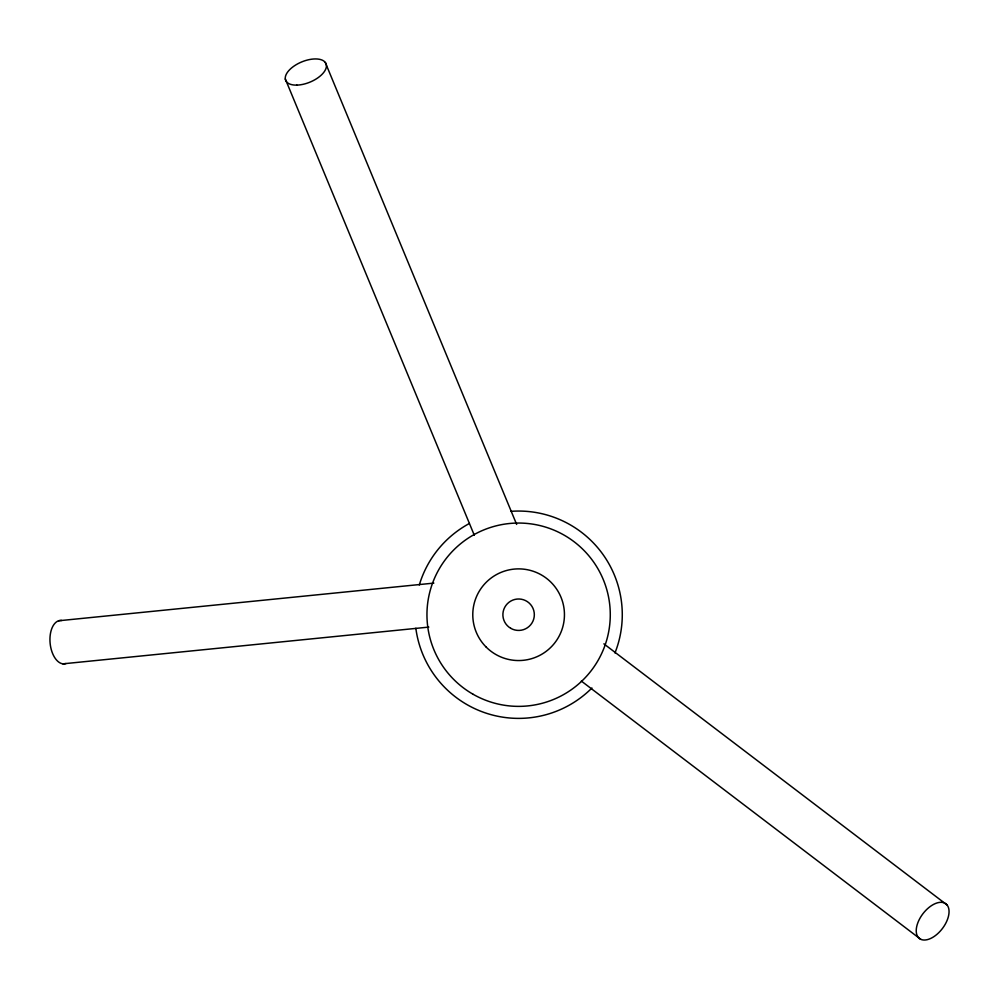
<?xml version="1.0" encoding="UTF-8"?>
<svg xmlns="http://www.w3.org/2000/svg" width="999" height="999" viewBox="0 0 999 999"><rect width="100%" height="100%" fill="white"/><g stroke="black" fill="none" stroke-linecap="round" stroke-linejoin="round"><path stroke-width="1.5" d="M58.579 620.779L433.853 583.104M62.85 663.848L428.821 627.097M603.871 643.843L947.027 904.932A21.828 12.238 -52.7 0 1 932.279 937.636A21.828 12.238 -52.7 0 1 918.605 920.928A21.828 12.238 -52.7 0 1 947.027 904.932M581.343 681.068L920.778 939.347M325.287 62.438L516.645 524.413M285.314 78.996L474.288 535.214M511.113 511.326A103.659 103.659 0 0 1 614.959 652.971M591.92 688.011A103.659 103.659 0 0 1 415.834 628.246M419.293 585.002A103.659 103.659 0 0 1 469.393 523.476M66.034 663.536A21.828 12.238 84.3 0 1 50.125 643.331A21.828 12.238 84.3 0 1 61.763 620.479M472.789 694.093A91.658 91.658 0 0 0 610.277 614.71A91.658 91.658 0 0 0 472.789 535.327A91.658 91.658 0 0 0 472.789 694.093M486.201 647.115A45.829 45.829 0 0 0 562.887 626.573A45.829 45.829 0 0 0 506.755 570.441A45.829 45.829 0 0 0 486.201 647.115M510.751 628.321A15.709 15.709 0 0 0 534.328 614.71A15.709 15.709 0 0 0 510.751 601.098A15.709 15.709 0 0 0 510.751 628.321M296.89 85.115A21.828 10.914 -22.5 0 0 326.386 65.072A21.828 10.914 -22.5 0 0 294.268 65.909A21.828 10.914 -22.5 0 0 296.89 85.115"/></g></svg>
